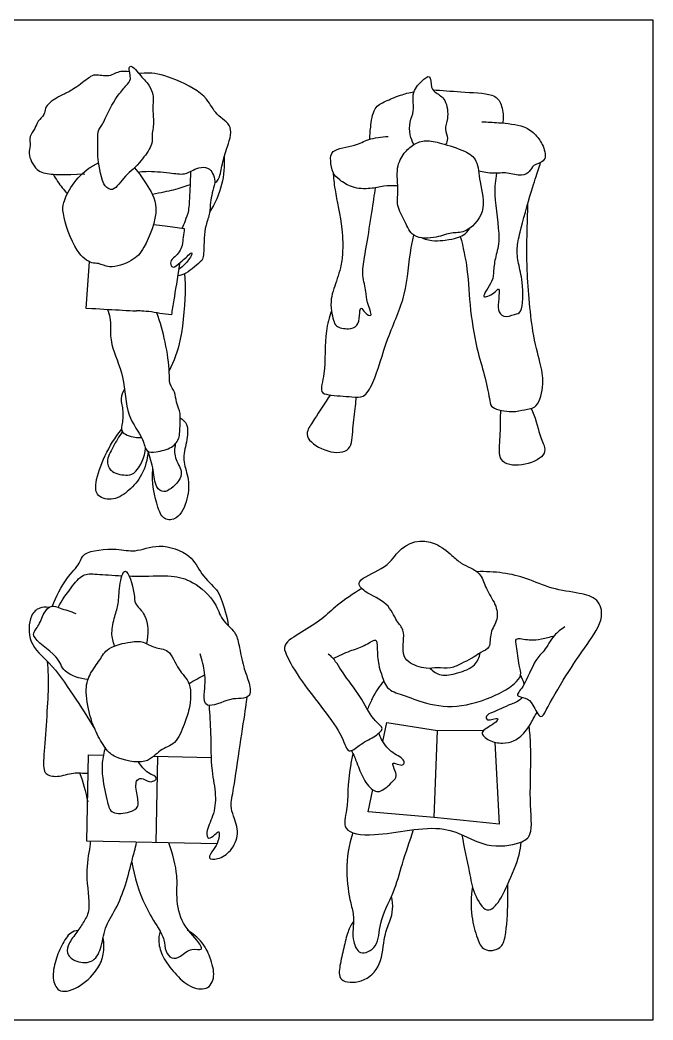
# Model space of a CAD drawing. Header units: millimetres. Extents: x 1029 to 1042.4, y 847.5 to 858.9.
# Drawn here: x 1040.973 to 1042.381, y 856.684 to 858.909 of the extents above; entities that cross this region are included whole.
import ezdxf

# ---------------------------------------------------------------- set-up
doc = ezdxf.new("R2010")
doc.units = ezdxf.units.MM
doc.layers.add('AG-PEOPLE', color=7, linetype='Continuous', true_color=0x66ccff)
doc.layers.add('X-VPRT', color=6, linetype='Continuous', true_color=0xff00ff)

msp = doc.modelspace()

# ---------------------------------------------------------------- linework, layer by layer
at = {"layer": 'AG-PEOPLE'}
for p, q in [((1041.1266, 858.3717), (1041.1193, 858.2686)), ((1041.1193, 858.2686), (1041.1327, 858.2677)), ((1041.3096, 858.2536), (1041.2897, 858.2555))]:
    msp.add_line(p, q, dxfattribs=at)
for points in [[(1041.7799, 857.304), (1041.7888, 857.3464), (1041.9019, 857.3285), (1042.0044, 857.3291)], [(1041.8942, 857.1352), (1041.9019, 857.3285)], [(1042.0293, 857.3023), (1042.0385, 857.1199), (1041.8942, 857.1352), (1041.747, 857.1477), (1041.7574, 857.197)], [(1041.4111, 857.0763), (1041.1217, 857.0821), (1041.1256, 857.2742), (1041.1582, 857.2735)], [(1041.2703, 857.2712), (1041.3981, 857.2686)], [(1041.2756, 857.079), (1041.2795, 857.271)]]:
    msp.add_lwpolyline(points, dxfattribs=at)
for points, knots in [([(1041.2325, 858.7958), (1041.2285, 858.8004), (1041.2206, 858.8088), (1041.2131, 858.8034), (1041.2183, 858.7884), (1041.2188, 858.7787), (1041.2176, 858.7734), (1041.2077, 858.7614), (1041.1873, 858.7393), (1041.1669, 858.7027), (1041.1595, 858.683), (1041.1586, 858.6812), (1041.153, 858.6716), (1041.1439, 858.6628), (1041.1472, 858.6293), (1041.1443, 858.6061), (1041.1519, 858.5644), (1041.159, 858.5449), (1041.1624, 858.539), (1041.1747, 858.5274), (1041.1898, 858.5395), (1041.21, 858.5674), (1041.2321, 858.5809), (1041.269, 858.6324), (1041.2668, 858.6443), (1041.2663, 858.6528), (1041.2672, 858.6577), (1041.2689, 858.6678), (1041.2712, 858.6885), (1041.2662, 858.7132), (1041.2725, 858.7416), (1041.2605, 858.7636), (1041.2509, 858.7748), (1041.2446, 858.781), (1041.2365, 858.7911), (1041.2325, 858.7958)], [0, 0, 0, 0, 0.149783, 0.299566, 0.536826, 0.536826, 0.536826, 0.764172, 1.054836, 1.471982, 1.471982, 1.471982, 1.519123, 1.747559, 2.025292, 2.282152, 2.685685, 2.685685, 2.685685, 2.92305, 3.123701, 3.340736, 3.867141, 4.209083, 4.611053, 4.809959, 4.809959, 4.809959, 5.092768, 5.346551, 5.65366, 5.814704, 5.814704, 5.964487, 6.11427, 6.11427, 6.11427, 6.11427]), ([(1041.2166, 858.7941), (1041.2098, 858.7951), (1041.1911, 858.7968), (1041.173, 858.7806), (1041.1395, 858.7899), (1041.1262, 858.7813), (1041.095, 858.7566), (1041.0699, 858.744), (1041.0567, 858.7382), (1041.039, 858.7259), (1041.0281, 858.7134), (1041.0284, 858.6983), (1041.0116, 858.6848), (1041.007, 858.6676), (1040.9925, 858.6511), (1040.9972, 858.6291), (1040.9891, 858.6125), (1041.008, 858.5709), (1041.0414, 858.5662), (1041.0679, 858.5649), (1041.1168, 858.5672)], [3.818287, 3.818287, 3.818287, 3.818287, 3.97581, 4.255557, 4.545829, 4.752331, 5.078126, 5.367514, 5.701239, 5.948568, 6.152598, 6.348361, 6.583094, 6.805607, 7.044643, 7.281526, 7.503043, 7.834581, 8.136287, 8.453986, 8.453986, 8.453986, 8.453986]), ([(1041.4065, 858.547), (1041.4094, 858.5487), (1041.4172, 858.5571), (1041.422, 858.5866), (1041.4309, 858.621), (1041.4518, 858.6746), (1041.4059, 858.6978), (1041.3917, 858.7391), (1041.3244, 858.7786), (1041.2609, 858.7945), (1041.2465, 858.7902), (1041.2365, 858.791)], [0.68324, 0.68324, 0.68324, 0.68324, 0.80835, 1.104918, 1.435936, 1.806107, 2.144483, 2.494179, 2.98887, 3.401057, 3.653059, 3.653059, 3.653059, 3.653059]), ([(1041.8487, 858.6322), (1041.8452, 858.6391), (1041.8399, 858.6537), (1041.8383, 858.6835), (1041.8512, 858.7061), (1041.8447, 858.7427), (1041.8541, 858.7609), (1041.8652, 858.7722), (1041.8876, 858.7929), (1041.8857, 858.7569), (1041.8985, 858.7469), (1041.9226, 858.7333), (1041.9265, 858.6895), (1041.9154, 858.6674), (1041.9264, 858.646), (1041.9218, 858.6364), (1041.9197, 858.6321)], [0, 0, 0, 0, 0.266933, 0.560076, 0.840746, 1.169603, 1.409425, 1.643605, 1.884552, 2.155541, 2.37866, 2.656316, 3.008478, 3.280987, 3.534069, 3.743037, 3.743037, 3.743037, 3.743037]), ([(1041.7507, 858.6441), (1041.7509, 858.6531), (1041.7529, 858.67), (1041.758, 858.7156), (1041.787, 858.729), (1041.8134, 858.7412), (1041.8385, 858.7478), (1041.8493, 858.7498)], [0, 0, 0, 0, 0.287167, 0.645229, 0.940853, 1.272505, 1.49689, 1.49689, 1.49689, 1.49689]), ([(1041.8913, 858.7538), (1041.9113, 858.7536), (1041.9545, 858.7481), (1042.0231, 858.7474), (1042.044, 858.7271), (1042.0488, 858.6936), (1042.0473, 858.6848), (1042.0466, 858.6803)], [1.780028, 1.780028, 1.780028, 1.780028, 2.178784, 2.639668, 2.920406, 3.230361, 3.433178, 3.433178, 3.433178, 3.433178]), ([(1042.0004, 858.6826), (1042.013, 858.6827), (1042.0371, 858.6814), (1042.0947, 858.6759), (1042.1204, 858.6546), (1042.1377, 858.6309), (1042.1462, 858.5934), (1042.1133, 858.5886), (1042.1075, 858.5712), (1042.088, 858.56), (1042.0564, 858.5719), (1042.026, 858.5663), (1042.0037, 858.5709), (1041.9929, 858.5735)], [0, 0, 0, 0, 0.339374, 0.752461, 1.065158, 1.368516, 1.673486, 1.952433, 2.178381, 2.421107, 2.733567, 3.041243, 3.360054, 3.360054, 3.360054, 3.360054]), ([(1041.8131, 858.5405), (1041.8028, 858.5409), (1041.7816, 858.541), (1041.7522, 858.5327), (1041.7115, 858.5348), (1041.6843, 858.5526), (1041.6667, 858.5688), (1041.6635, 858.5959), (1041.6639, 858.623), (1041.7203, 858.6287), (1041.7466, 858.6455), (1041.7772, 858.6496), (1041.7917, 858.6502)], [0, 0, 0, 0, 0.307412, 0.613692, 0.961659, 1.273855, 1.536769, 1.820409, 2.075306, 2.463857, 2.785261, 3.15041, 3.15041, 3.15041, 3.15041]), ([(1041.8487, 858.6322), (1041.8406, 858.6273), (1041.8262, 858.6136), (1041.8079, 858.5808), (1041.816, 858.5285), (1041.8091, 858.4962), (1041.83, 858.4614), (1041.8445, 858.4222), (1041.9003, 858.4234), (1041.9322, 858.4383), (1041.9643, 858.4333), (1042.014, 858.4827), (1041.9938, 858.5479), (1041.9925, 858.5979), (1041.9626, 858.62), (1041.9104, 858.6348), (1041.8767, 858.644), (1041.8568, 858.637), (1041.8487, 858.6322)], [0, 0, 0, 0, 0.294391, 0.626263, 1.022309, 1.335664, 1.679767, 2.018387, 2.405111, 2.733065, 3.032354, 3.455642, 3.90401, 4.283626, 4.602037, 5.010252, 5.336419, 5.630989, 5.630989, 5.630989, 5.630989]), ([(1041.427, 858.605), (1041.4281, 858.5845), (1041.4249, 858.5428), (1041.4067, 858.5009), (1041.3947, 858.482)], [0, 0, 0, 0, 0.4135383, 0.8457336, 0.8457336, 0.8457336, 0.8457336]), ([(1041.2278, 858.5808), (1041.2384, 858.5683), (1041.2549, 858.5429), (1041.2881, 858.4917), (1041.2509, 858.4019), (1041.2255, 858.3728), (1041.1727, 858.3545), (1041.1482, 858.3695), (1041.1302, 858.3666), (1041.0929, 858.3949), (1041.0663, 858.4788), (1041.0688, 858.5029), (1041.0864, 858.5433), (1041.124, 858.5807), (1041.1389, 858.5868), (1041.1477, 858.5919)], [0.040756, 0.040756, 0.040756, 0.040756, 0.341981, 0.730935, 1.218983, 1.542664, 1.890548, 2.137192, 2.326475, 2.648584, 3.122367, 3.376923, 3.711793, 4.078294, 4.307364, 4.307364, 4.307364, 4.307364]), ([(1041.2355, 858.5712), (1041.2411, 858.572), (1041.2598, 858.5739), (1041.306, 858.57), (1041.3292, 858.5659), (1041.3459, 858.5683), (1041.3574, 858.5766), (1041.3752, 858.5826), (1041.3978, 858.5815), (1041.4066, 858.5579), (1041.4065, 858.547)], [-0.886069, -0.886069, -0.886069, -0.886069, -0.715065, -0.326453, 0, 0, 0.246716, 0.480131, 0.717249, 1.025784, 1.025784, 1.025784, 1.025784]), ([(1042.0331, 858.5685), (1042.0308, 858.5524), (1042.0247, 858.5218), (1042.0434, 858.4232), (1042.0308, 858.3853), (1042.0252, 858.3512), (1042.0273, 858.3296), (1041.9917, 858.2852), (1042.0283, 858.3002), (1042.04, 858.3184), (1042.0379, 858.2861), (1042.0344, 858.2656), (1042.0477, 858.2451), (1042.0731, 858.2551), (1042.0925, 858.2577), (1042.0925, 858.3291), (1042.0811, 858.3654), (1042.0772, 858.4035), (1042.0854, 858.4381), (1042.1091, 858.5281), (1042.1253, 858.5736), (1042.1292, 858.5866), (1042.131, 858.5924)], [0, 0, 0, 0, 0.385581, 0.928945, 1.284072, 1.592557, 1.867317, 2.203946, 2.46879, 2.673523, 2.932839, 3.203463, 3.441721, 3.712114, 3.930448, 4.371134, 4.732852, 5.056315, 5.390069, 5.927217, 6.312842, 6.547627, 6.547627, 6.547627, 6.547627]), ([(1041.0467, 858.5663), (1041.0525, 858.5557), (1041.064, 858.539), (1041.0736, 858.5281), (1041.0782, 858.5228)], [0, 0, 0, 0, 0.3170818, 0.4814423, 0.4814423, 0.4814423, 0.4814423]), ([(1041.352, 858.5723), (1041.3515, 858.5446), (1041.3497, 858.5215), (1041.3493, 858.4859), (1041.3401, 858.4627), (1041.3359, 858.4514), (1041.3336, 858.4461)], [0, 0, 0, 0, 0.314466, 0.628065, 0.888562, 1.109351, 1.109351, 1.109351, 1.109351]), ([(1041.6692, 858.5703), (1041.6705, 858.5575), (1041.6721, 858.5321), (1041.6918, 858.4454), (1041.6908, 858.3914), (1041.6874, 858.3586), (1041.671, 858.3121), (1041.6643, 858.29), (1041.6642, 858.2619), (1041.6704, 858.2419), (1041.6746, 858.226), (1041.7036, 858.2202), (1041.7254, 858.2278), (1041.7278, 858.2498), (1041.73, 858.2754), (1041.7395, 858.2563), (1041.7603, 858.2462), (1041.7427, 858.2835), (1041.7439, 858.3046), (1041.7327, 858.3423), (1041.7395, 858.383), (1041.7499, 858.4439), (1041.7601, 858.5103), (1041.7623, 858.5279), (1041.7634, 858.5363)], [0, 0, 0, 0, 0.343316, 0.86218, 1.269507, 1.587776, 1.969623, 2.240785, 2.52732, 2.781222, 2.989799, 3.276335, 3.525122, 3.787108, 4.012659, 4.221946, 4.421606, 4.71952, 4.994281, 5.327376, 5.680624, 6.124025, 6.57421, 6.853946, 6.853946, 6.853946, 6.853946]), ([(1041.3511, 858.5426), (1041.3389, 858.5382), (1041.3168, 858.5312), (1041.286, 858.525), (1041.2673, 858.5214)], [0.0013291, 0.0013291, 0.0013291, 0.0013291, 0.3299693, 0.6387628, 0.6387628, 0.6387628, 0.6387628]), ([(1041.4065, 858.547), (1041.4021, 858.5329), (1041.3952, 858.504), (1041.3962, 858.4808), (1041.3853, 858.4519), (1041.3821, 858.4252), (1041.382, 858.3871), (1041.3786, 858.3738), (1041.3603, 858.3598), (1041.3427, 858.3451), (1041.3299, 858.3415), (1041.3236, 858.3403)], [0, 0, 0, 0, 0.350623, 0.606386, 0.889631, 1.173145, 1.493861, 1.684502, 1.930583, 2.185936, 2.416402, 2.416402, 2.416402, 2.416402]), ([(1041.9523, 858.4276), (1041.9586, 858.4038), (1041.9703, 858.3512), (1041.9724, 858.2648), (1041.9902, 858.1698), (1042.0078, 858.1164), (1042.0178, 858.0631), (1042.0208, 858.0444), (1042.0688, 858.0349), (1042.0941, 858.0433), (1042.1268, 858.0454), (1042.1396, 858.1022), (1042.1296, 858.15), (1042.1102, 858.2177), (1042.0991, 858.3631), (1042.1001, 858.4161), (1042.1027, 858.5022)], [0.066992, 0.066992, 0.066992, 0.066992, 0.508943, 1.039022, 1.578035, 2.003573, 2.399625, 2.621043, 2.98475, 3.281226, 3.566785, 3.959782, 4.345607, 4.811581, 5.474673, 5.977332, 5.977332, 5.977332, 5.977332]), ([(1041.2697, 858.4543), (1041.2785, 858.4535), (1041.3017, 858.451), (1041.3243, 858.4477), (1041.3384, 858.4452)], [0.1389252, 0.1389252, 0.1389252, 0.1389252, 0.3492765, 0.6943053, 0.6943053, 0.6943053, 0.6943053]), ([(1041.6655, 858.2622), (1041.6605, 858.2476), (1041.6494, 858.2088), (1041.6541, 858.1269), (1041.6382, 858.0807), (1041.6611, 858.0741), (1041.7111, 858.0714), (1041.7383, 858.0682), (1041.7632, 858.1058), (1041.7889, 858.2051), (1041.8344, 858.2962), (1041.838, 858.3811), (1041.8469, 858.4216), (1041.8492, 858.4305)], [1.16229, 1.16229, 1.16229, 1.16229, 1.463968, 2.000682, 2.351227, 2.5791, 2.97574, 3.250666, 3.589981, 4.151018, 4.71765, 5.282677, 5.44599, 5.44599, 5.44599, 5.44599]), ([(1041.3335, 858.4081), (1041.3322, 858.403), (1041.328, 858.393), (1041.3177, 858.3826), (1041.3054, 858.3731), (1041.3099, 858.3594), (1041.3174, 858.3588), (1041.3342, 858.3748), (1041.3441, 858.382), (1041.3531, 858.393), (1041.3575, 858.3875), (1041.34, 858.3653), (1041.3312, 858.358), (1041.3257, 858.3542)], [0, 0, 0, 0, 0.209155, 0.412557, 0.611779, 0.788273, 0.912281, 1.160159, 1.362997, 1.541033, 1.631377, 1.898727, 2.134472, 2.134472, 2.134472, 2.134472]), ([(1041.3279, 858.3688), (1041.3226, 858.3329), (1041.3152, 858.2878), (1041.3114, 858.2647), (1041.3096, 858.2536)], [0.4375455, 0.4375455, 0.4375455, 0.4375455, 0.9204684, 1.2488817, 1.2488817, 1.2488817, 1.2488817]), ([(1041.3387, 858.3449), (1041.3396, 858.3339), (1041.342, 858.3125), (1041.3339, 858.194), (1041.3152, 858.1516), (1041.3049, 858.129)], [0, 0, 0, 0, 0.302056, 0.862775, 1.318055, 1.318055, 1.318055, 1.318055]), ([(1041.1327, 858.2677), (1041.1553, 858.2664), (1041.2007, 858.2639), (1041.2213, 858.2627), (1041.2317, 858.2621)], [0, 0, 0, 0, 0.4350006, 0.7286373, 0.7286373, 0.7286373, 0.7286373]), ([(1041.167, 858.2658), (1041.1697, 858.2599), (1041.1742, 858.2471), (1041.1746, 858.223), (1041.1733, 858.1843), (1041.2086, 858.1148), (1041.2057, 858.03), (1041.2483, 857.9806), (1041.2518, 857.9468), (1041.277, 857.9484), (1041.3123, 857.9558), (1041.3299, 857.9804), (1041.328, 858.0131), (1041.3313, 858.0339), (1041.3194, 858.0586), (1041.319, 858.0818), (1041.3036, 858.0996), (1041.3069, 858.1276), (1041.2967, 858.1954), (1041.285, 858.2367), (1041.2774, 858.258)], [0, 0, 0, 0, 0.232692, 0.486304, 0.807106, 1.268479, 1.753411, 2.1702, 2.44479, 2.680736, 2.996122, 3.273715, 3.569259, 3.810731, 4.080186, 4.331993, 4.571664, 4.842316, 5.275654, 5.709394, 5.709394, 5.709394, 5.709394]), ([(1041.2897, 858.2555), (1041.2748, 858.2591), (1041.2441, 858.2624), (1041.2358, 858.2622), (1041.2317, 858.2621)], [0, 0, 0, 0, 0.3577793, 0.5440055, 0.5440055, 0.5440055, 0.5440055]), ([(1041.2055, 858.0879), (1041.2016, 858.0816), (1041.1941, 858.0669), (1041.2043, 858.039), (1041.1997, 858.0087), (1041.1961, 857.9888), (1041.233, 857.9792), (1041.2395, 857.9803), (1041.2431, 857.9807)], [0, 0, 0, 0, 0.248581, 0.530976, 0.823928, 1.035297, 1.336327, 1.510478, 1.510478, 1.510478, 1.510478]), ([(1041.6634, 858.0751), (1041.6509, 858.0578), (1041.6293, 858.0229), (1041.6116, 857.9976), (1041.6102, 857.9749), (1041.6563, 857.9447), (1041.7122, 857.9466), (1041.7122, 858.0009), (1041.7193, 858.0442), (1041.7204, 858.0639), (1041.7207, 858.0703)], [0.017658, 0.017658, 0.017658, 0.017658, 0.43424, 0.728031, 0.944958, 1.337744, 1.713271, 2.065605, 2.441497, 2.625212, 2.625212, 2.625212, 2.625212]), ([(1042.1099, 858.0453), (1042.1187, 858.0269), (1042.1276, 857.9864), (1042.1412, 857.9596), (1042.1394, 857.9369), (1042.0895, 857.9135), (1042.0344, 857.9233), (1042.0421, 857.9771), (1042.0412, 858.0182), (1042.0424, 858.0365), (1042.0428, 858.0409)], [0.042365, 0.042365, 0.042365, 0.042365, 0.43424, 0.728031, 0.944958, 1.337744, 1.713271, 2.065605, 2.441497, 2.56813, 2.56813, 2.56813, 2.56813]), ([(1041.3295, 858.0244), (1041.3352, 858.0204), (1041.3484, 858.0106), (1041.3439, 857.969), (1041.3329, 857.9305), (1041.349, 857.8925), (1041.3482, 857.8443), (1041.3261, 857.797), (1041.2914, 857.796), (1041.2774, 857.8269), (1041.2644, 857.8821), (1041.2687, 857.9103)], [0, 0, 0, 0, 0.239229, 0.567513, 0.901866, 1.230736, 1.599354, 1.964324, 2.229589, 2.517978, 3.005771, 3.005771, 3.005771, 3.005771]), ([(1041.2576, 857.9499), (1041.2565, 857.9319), (1041.2468, 857.8961), (1041.2167, 857.8627), (1041.1835, 857.8389), (1041.1416, 857.8472), (1041.1394, 857.8832), (1041.1609, 857.9427), (1041.1843, 857.9807), (1041.1986, 857.9987)], [0, 0, 0, 0, 0.386948, 0.738807, 1.070535, 1.378285, 1.66301, 2.081682, 2.519187, 2.519187, 2.519187, 2.519187]), ([(1041.2005, 857.9933), (1041.1927, 857.9827), (1041.1807, 857.9606), (1041.1623, 857.9271), (1041.1759, 857.9011), (1041.2131, 857.8946), (1041.2331, 857.9022), (1041.2521, 857.9381), (1041.2521, 857.9566)], [0, 0, 0, 0, 0.331043, 0.645413, 0.904325, 1.212635, 1.45098, 1.844182, 1.844182, 1.844182, 1.844182]), ([(1041.3182, 857.9661), (1041.3167, 857.956), (1041.3146, 857.9351), (1041.336, 857.9058), (1041.3267, 857.8827), (1041.3098, 857.8672), (1041.2925, 857.8565), (1041.2726, 857.87), (1041.2709, 857.9098), (1041.2618, 857.936), (1041.2576, 857.9499)], [0, 0, 0, 0, 0.290961, 0.594899, 0.840922, 1.095315, 1.318725, 1.545432, 1.870753, 2.218006, 2.218006, 2.218006, 2.218006]), ([(1041.8114, 857.5724), (1041.8165, 857.5646), (1041.8279, 857.5536), (1041.8256, 857.5263), (1041.824, 857.4996), (1041.8351, 857.4779), (1041.8768, 857.4638), (1041.9006, 857.47), (1041.9314, 857.4648), (1041.9544, 857.4783), (1041.9771, 857.4876), (1041.9971, 857.5028), (1042.021, 857.5121), (1042.0163, 857.5476), (1042.0383, 857.5749), (1042.0317, 857.611), (1042.0085, 857.6429), (1042.0002, 857.6762), (1041.9754, 857.6909), (1041.9529, 857.7003), (1041.9317, 857.7206), (1041.8814, 857.7609), (1041.8197, 857.7445), (1041.7916, 857.6905), (1041.7144, 857.6623), (1041.7434, 857.6322), (1041.7927, 857.6148), (1041.8045, 857.5832), (1041.8114, 857.5724)], [1.143614, 1.143614, 1.143614, 1.143614, 1.410727, 1.672117, 1.938729, 2.184336, 2.515988, 2.777378, 3.058048, 3.322233, 3.579154, 3.841055, 4.083032, 4.371445, 4.671117, 4.971425, 5.299162, 5.597019, 5.866247, 6.116725, 6.398833, 6.814657, 7.722972, 8.128161, 8.453223, 8.711039, 9.113044, 9.481439, 9.481439, 9.481439, 9.481439]), ([(1041.0449, 857.6053), (1041.0534, 857.6267), (1041.073, 857.6668), (1041.1075, 857.6987), (1041.1108, 857.728), (1041.1898, 857.7355), (1041.2281, 857.7231), (1041.2819, 857.7474), (1041.3553, 857.722), (1041.3731, 857.6767), (1041.412, 857.6423), (1041.4202, 857.6215), (1041.4338, 857.5821), (1041.4361, 857.5618)], [0, 0, 0, 0, 0.431221, 0.777023, 1.027429, 1.463361, 1.800916, 2.184348, 2.619107, 2.980575, 3.340335, 3.590156, 3.996508, 3.996508, 3.996508, 3.996508]), ([(1041.0578, 857.6026), (1041.0658, 857.6181), (1041.0854, 857.6451), (1041.1117, 857.6786), (1041.1401, 857.6765), (1041.1792, 857.674), (1041.1998, 857.6731)], [0, 0, 0, 0, 0.375857, 0.696, 0.987608, 1.293042, 1.293042, 1.293042, 1.293042]), ([(1041.1832, 857.5166), (1041.1798, 857.5259), (1041.1747, 857.5457), (1041.1831, 857.5825), (1041.1935, 857.6119), (1041.1921, 857.6459), (1041.2071, 857.7067), (1041.2297, 857.6319), (1041.2259, 857.6098), (1041.2575, 857.5861), (1041.259, 857.5422), (1041.2539, 857.5221)], [0, 0, 0, 0, 0.282972, 0.598142, 0.88401, 1.209318, 1.517103, 1.890552, 2.149086, 2.447155, 2.856548, 2.856548, 2.856548, 2.856548]), ([(1041.2156, 857.6725), (1041.224, 857.6723), (1041.2611, 857.6716), (1041.3084, 857.6752), (1041.3589, 857.6623), (1041.4105, 857.6149), (1041.4189, 857.5743), (1041.4535, 857.5488), (1041.4603, 857.5181), (1041.4695, 857.4691), (1041.4812, 857.4411), (1041.4897, 857.4041), (1041.4629, 857.3985), (1041.4407, 857.4013), (1041.3833, 857.3727), (1041.3818, 857.41), (1041.3856, 857.4349), (1041.384, 857.4581), (1041.3783, 857.4857), (1041.3735, 857.499)], [1.370793, 1.370793, 1.370793, 1.370793, 1.495659, 1.927333, 2.295785, 2.718191, 3.048993, 3.371406, 3.661139, 4.023174, 4.324953, 4.61307, 4.843587, 5.108255, 5.478953, 5.733714, 6.001573, 6.251028, 6.588869, 6.588869, 6.588869, 6.588869]), ([(1042.1849, 857.559), (1042.1763, 857.5535), (1042.1594, 857.542), (1042.1396, 857.504), (1042.1173, 857.487), (1042.0965, 857.4278), (1042.0715, 857.404), (1042.1001, 857.4026), (1042.114, 857.3879), (1042.131, 857.3499), (1042.146, 857.3796), (1042.1877, 857.4542), (1042.2327, 857.5169), (1042.2739, 857.5781), (1042.26, 857.623), (1042.2156, 857.6355), (1042.1554, 857.6422), (1042.1012, 857.668), (1042.0474, 857.6805), (1042.0084, 857.6827), (1041.989, 857.6818)], [0, 0, 0, 0, 0.287259, 0.616315, 0.895458, 1.311985, 1.562274, 1.782083, 2.032373, 2.320848, 2.548346, 3.03516, 3.511082, 3.943372, 4.260976, 4.597976, 5.005158, 5.406637, 5.791407, 6.18718, 6.18718, 6.18718, 6.18718]), ([(1041.7332, 857.6443), (1041.7143, 857.633), (1041.6776, 857.6081), (1041.6454, 857.5761), (1041.6014, 857.548), (1041.5555, 857.5217), (1041.5667, 857.4928), (1041.5987, 857.4334), (1041.6918, 857.3252), (1041.7009, 857.2731), (1041.7289, 857.2987), (1041.7583, 857.3122), (1041.7867, 857.3337), (1041.7583, 857.3497), (1041.7344, 857.4), (1041.6962, 857.4481), (1041.6712, 857.4894), (1041.6624, 857.4957), (1041.6586, 857.4988)], [0.01319, 0.01319, 0.01319, 0.01319, 0.427489, 0.778955, 1.162081, 1.515558, 1.760545, 2.193684, 2.828556, 3.141237, 3.402719, 3.72264, 3.986127, 4.231538, 4.621726, 5.042624, 5.394015, 5.593607, 5.593607, 5.593607, 5.593607]), ([(1041.0371, 857.6021), (1041.0304, 857.6034), (1041.0153, 857.603), (1040.9928, 857.5846), (1040.9896, 857.5195), (1041.0418, 857.4804), (1041.0917, 857.4066), (1041.1241, 857.3575), (1041.1393, 857.3316)], [0, 0, 0, 0, 0.234976, 0.497638, 0.887385, 1.297747, 1.78671, 2.27968, 2.27968, 2.27968, 2.27968]), ([(1041.1242, 857.4423), (1041.1062, 857.4433), (1041.0659, 857.4571), (1041.0612, 857.4953), (1040.9898, 857.5369), (1041.0159, 857.56), (1041.0238, 857.5899), (1041.0428, 857.6095), (1041.0628, 857.5997), (1041.0858, 857.5938), (1041.0971, 857.589)], [0, 0, 0, 0, 0.38252, 0.701578, 1.128643, 1.376718, 1.672623, 1.920174, 2.148342, 2.463625, 2.463625, 2.463625, 2.463625]), ([(1041.6695, 857.4889), (1041.6819, 857.4948), (1041.7071, 857.507), (1041.7364, 857.5139), (1041.767, 857.5371), (1041.7673, 857.5107), (1041.7693, 857.4743), (1041.7772, 857.4554), (1041.7868, 857.4185), (1041.8252, 857.4083), (1041.8778, 857.3861), (1041.9547, 857.3765), (1042.0384, 857.4084), (1042.0718, 857.4304), (1042.0903, 857.4511), (1042.0819, 857.4745), (1042.0791, 857.5136), (1042.0714, 857.5377), (1042.108, 857.5277), (1042.1324, 857.5324), (1042.1521, 857.5365), (1042.1612, 857.5396)], [0, 0, 0, 0, 0.333007, 0.633099, 0.907002, 1.119584, 1.439383, 1.681389, 1.98185, 2.294392, 2.686137, 3.144812, 3.632792, 3.961989, 4.211477, 4.460578, 4.79679, 5.005188, 5.282156, 5.554536, 5.834424, 5.834424, 5.834424, 5.834424]), ([(1041.1704, 857.5102), (1041.1607, 857.5036), (1041.1512, 857.4855), (1041.1277, 857.4554), (1041.1162, 857.4202), (1041.1273, 857.3616), (1041.1425, 857.3214), (1041.1651, 857.2846), (1041.1832, 857.2675), (1041.2553, 857.2491), (1041.2827, 857.2878), (1041.3207, 857.2969), (1041.3386, 857.3436), (1041.3508, 857.3755), (1041.3564, 857.4361), (1041.3231, 857.4616), (1041.307, 857.5112), (1041.2721, 857.5106), (1041.2473, 857.5278), (1041.2187, 857.5268), (1041.1827, 857.5184), (1041.1704, 857.5102)], [0, 0, 0, 0, 0.292497, 0.60744, 0.920061, 1.315015, 1.665311, 1.994163, 2.258111, 2.67885, 3.016207, 3.326365, 3.675834, 3.993021, 4.376186, 4.707306, 5.059867, 5.344399, 5.619855, 5.897695, 6.266906, 6.266906, 6.266906, 6.266906]), ([(1041.8856, 857.4669), (1041.8922, 857.4604), (1041.9091, 857.4476), (1041.9467, 857.4556), (1041.987, 857.4705), (1041.9945, 857.4916), (1041.9966, 857.5012)], [0, 0, 0, 0, 0.274087, 0.590795, 0.924882, 1.207531, 1.207531, 1.207531, 1.207531]), ([(1041.0336, 857.4828), (1041.0348, 857.4606), (1041.0383, 857.4203), (1041.0246, 857.2712), (1041.0248, 857.23), (1041.0577, 857.2237), (1041.0915, 857.2367), (1041.1124, 857.2336), (1041.1247, 857.2333)], [0, 0, 0, 0, 0.426932, 1.065829, 1.374914, 1.641747, 1.957037, 2.249155, 2.249155, 2.249155, 2.249155]), ([(1041.3488, 857.4329), (1041.3546, 857.4363), (1041.3664, 857.4431), (1041.3781, 857.4497), (1041.384, 857.453)], [0, 0, 0, 0, 0.2344284, 0.46755, 0.46755, 0.46755, 0.46755]), ([(1041.7819, 857.4394), (1041.7725, 857.4265), (1041.7627, 857.4144), (1041.7494, 857.3846), (1041.7457, 857.3758)], [0, 0, 0, 0, 0.3587094, 0.4877059, 0.4877059, 0.4877059, 0.4877059]), ([(1041.3935, 857.3843), (1041.3947, 857.3635), (1041.3978, 857.3228), (1041.3971, 857.2399), (1041.4102, 857.1865), (1041.4047, 857.139), (1041.3854, 857.1053), (1041.3911, 857.0841), (1041.4062, 857.0963), (1041.4183, 857.1092), (1041.414, 857.0789), (1041.4049, 857.0656), (1041.3865, 857.0416), (1041.4161, 857.0414), (1041.4436, 857.0595), (1041.462, 857.0992), (1041.4482, 857.1382), (1041.4399, 857.1608), (1041.4498, 857.2039), (1041.4613, 857.2945), (1041.4754, 857.3783), (1041.4771, 857.3952), (1041.478, 857.403)], [0, 0, 0, 0, 0.410624, 0.880968, 1.267626, 1.62225, 1.945781, 2.136361, 2.342718, 2.511331, 2.747534, 2.987245, 3.222252, 3.445061, 3.746919, 4.079736, 4.405451, 4.652638, 4.983819, 5.495824, 5.971411, 6.223329, 6.223329, 6.223329, 6.223329]), ([(1042.0898, 857.4027), (1042.0833, 857.393), (1042.0635, 857.3872), (1042.0437, 857.3771), (1042.0248, 857.3693), (1042.0085, 857.3628), (1042.0105, 857.3474), (1042.0429, 857.3612), (1042.0266, 857.3402), (1041.9907, 857.3265), (1042.017, 857.3032), (1042.0462, 857.2993), (1042.0733, 857.3036), (1042.1016, 857.3279), (1042.1152, 857.357), (1042.1207, 857.3648), (1042.1231, 857.3686)], [0.030396, 0.030396, 0.030396, 0.030396, 0.256834, 0.501837, 0.742131, 0.953346, 1.099016, 1.34407, 1.539506, 1.834226, 2.082431, 2.36932, 2.63603, 2.950391, 3.242035, 3.433623, 3.433623, 3.433623, 3.433623]), ([(1041.7136, 857.277), (1041.7114, 857.2676), (1041.7006, 857.2162), (1041.7043, 857.1579), (1041.686, 857.1024), (1041.7695, 857.0888), (1041.9193, 857.1301), (1042.0039, 857.0627), (1042.0847, 857.0762), (1042.1153, 857.0958), (1042.1045, 857.179), (1042.1117, 857.2764), (1042.1068, 857.3254), (1042.1054, 857.3382)], [0.896809, 0.896809, 0.896809, 0.896809, 1.00998, 1.523086, 1.855437, 2.274012, 2.920015, 3.444119, 3.889363, 4.167781, 4.621059, 5.196685, 5.420538, 5.420538, 5.420538, 5.420538]), ([(1041.7105, 857.284), (1041.7146, 857.2751), (1041.7223, 857.2573), (1041.7286, 857.2392), (1041.7375, 857.2207), (1041.747, 857.2052), (1041.7602, 857.1939), (1041.7728, 857.1916), (1041.7857, 857.2001), (1041.7984, 857.2114), (1041.8112, 857.2239), (1041.8089, 857.2375), (1041.7975, 857.2593), (1041.8122, 857.2535), (1041.8266, 857.2494), (1041.8285, 857.2626), (1041.8173, 857.2702), (1041.8016, 857.2793), (1041.7887, 857.2904), (1041.7768, 857.3083), (1041.7728, 857.3177), (1041.7711, 857.3226)], [0, 0, 0, 0, 0.280969, 0.509864, 0.742646, 0.966069, 1.178377, 1.354693, 1.552213, 1.771839, 1.980795, 2.176587, 2.395435, 2.557382, 2.747726, 2.90007, 3.084814, 3.306983, 3.523383, 3.76127, 3.965116, 3.965116, 3.965116, 3.965116]), ([(1041.1624, 857.2904), (1041.1591, 857.2797), (1041.1547, 857.2565), (1041.1554, 857.2233), (1041.1666, 857.17), (1041.1752, 857.1406), (1041.217, 857.1453), (1041.24, 857.1582), (1041.2314, 857.1886), (1041.2288, 857.2215), (1041.2484, 857.2227), (1041.2627, 857.2104), (1041.2843, 857.2242), (1041.254, 857.2331), (1041.2426, 857.2496), (1041.2365, 857.2586)], [0, 0, 0, 0, 0.301356, 0.605746, 0.991059, 1.25391, 1.568276, 1.813832, 2.095394, 2.374481, 2.565116, 2.787822, 2.983687, 3.224279, 3.521148, 3.521148, 3.521148, 3.521148]), ([(1041.7129, 857.1012), (1041.7045, 857.074), (1041.695, 857.0196), (1041.7072, 856.9459), (1041.7166, 856.9157), (1041.7128, 856.8818), (1041.7135, 856.8603), (1041.7268, 856.8243), (1041.7733, 856.8479), (1041.7693, 856.9026), (1041.8061, 856.9681), (1041.8223, 857.0319), (1041.84, 857.0827), (1041.8484, 857.108)], [0, 0, 0, 0, 0.479309, 0.921145, 1.213192, 1.505591, 1.756938, 2.036218, 2.3469, 2.719699, 3.164938, 3.590555, 4.055352, 4.055352, 4.055352, 4.055352]), ([(1041.9559, 857.0967), (1041.9603, 857.0691), (1041.9728, 857.0143), (1041.9802, 856.9683), (1042.0086, 856.9194), (1042.0371, 856.9429), (1042.0581, 856.9845), (1042.0853, 857.0514), (1042.0865, 857.071), (1042.0874, 857.0805)], [0, 0, 0, 0, 0.475107, 0.846254, 1.190889, 1.450139, 1.818099, 2.256196, 2.534883, 2.534883, 2.534883, 2.534883]), ([(1041.1296, 857.082), (1041.1292, 857.0784), (1041.1265, 857.0566), (1041.116, 857.0106), (1041.1319, 856.9316), (1041.1158, 856.9049), (1041.1, 856.8799), (1041.0804, 856.8561), (1041.0753, 856.8329), (1041.0934, 856.8134), (1041.135, 856.8086), (1041.1555, 856.8438), (1041.1593, 856.8903), (1041.1876, 856.9317), (1041.2086, 856.9842), (1041.2226, 857.0425), (1041.2291, 857.065), (1041.2323, 857.0799)], [0.851113, 0.851113, 0.851113, 0.851113, 0.932036, 1.343097, 1.800339, 2.079986, 2.36005, 2.649144, 2.886296, 3.137089, 3.449636, 3.758406, 4.111394, 4.474721, 4.869911, 5.269881, 5.575615, 5.575615, 5.575615, 5.575615]), ([(1041.2213, 857.0359), (1041.2269, 857.0031), (1041.2466, 856.9411), (1041.2799, 856.8912), (1041.2946, 856.8641), (1041.295, 856.8375), (1041.3093, 856.8191), (1041.3322, 856.8245), (1041.3517, 856.8471), (1041.384, 856.8362), (1041.364, 856.8675), (1041.3274, 856.9022), (1041.3202, 856.9648), (1041.3246, 857.0052), (1041.313, 857.0556), (1041.3036, 857.0789)], [0, 0, 0, 0, 0.518694, 0.917822, 1.198904, 1.462091, 1.691242, 1.923651, 2.205093, 2.440861, 2.687338, 3.070045, 3.468336, 3.805414, 4.256387, 4.256387, 4.256387, 4.256387]), ([(1041.9795, 856.9807), (1041.9759, 856.9593), (1041.9751, 856.9161), (1041.9887, 856.8679), (1042.003, 856.8353), (1042.0429, 856.8405), (1042.0552, 856.8732), (1042.0589, 856.9485), (1042.0581, 856.9731), (1042.058, 856.9864)], [0, 0, 0, 0, 0.419022, 0.788701, 1.071756, 1.388856, 1.638137, 2.086944, 2.414248, 2.414248, 2.414248, 2.414248]), ([(1041.7148, 856.9044), (1041.71, 856.8969), (1041.7009, 856.881), (1041.6934, 856.8438), (1041.6841, 856.8077), (1041.6799, 856.7674), (1041.7376, 856.7657), (1041.7794, 856.8059), (1041.781, 856.8703), (1041.7964, 856.9034), (1041.8035, 856.9307), (1041.8013, 856.95), (1041.7989, 856.9592)], [0, 0, 0, 0, 0.268177, 0.585256, 0.913487, 1.201078, 1.545912, 1.92988, 2.339348, 2.651564, 2.92198, 3.198596, 3.198596, 3.198596, 3.198596]), ([(1041.1018, 856.8835), (1041.0961, 856.8826), (1041.0832, 856.8803), (1041.0643, 856.8495), (1041.0493, 856.8129), (1041.0439, 856.7739), (1041.06, 856.7407), (1041.111, 856.7581), (1041.1482, 856.7986), (1041.1598, 856.8302), (1041.16, 856.8555), (1041.1577, 856.8674)], [0, 0, 0, 0, 0.214333, 0.516261, 0.850107, 1.174646, 1.448538, 1.79855, 2.186103, 2.484017, 2.79635, 2.79635, 2.79635, 2.79635]), ([(1041.2844, 856.8823), (1041.2822, 856.8742), (1041.2796, 856.8567), (1041.2895, 856.8233), (1041.3168, 856.7883), (1041.3479, 856.757), (1041.3913, 856.7491), (1041.4085, 856.7808), (1041.3977, 856.8205), (1041.3809, 856.8581), (1041.3509, 856.882), (1041.3453, 856.8839)], [0, 0, 0, 0, 0.260497, 0.560917, 0.907766, 1.258054, 1.55453, 1.867488, 2.198005, 2.459959, 2.67879, 2.67879, 2.67879, 2.67879])]:
    msp.add_open_spline(points, degree=3, knots=knots, dxfattribs=at)
for points in [[(1041.3384, 858.4452), (1041.3368, 858.4328), (1041.3352, 858.4204), (1041.3335, 858.4081)], [(1041.8666, 858.4247), (1041.8872, 858.4163), (1041.9244, 858.42), (1041.9437, 858.4241), (1041.9645, 858.4316), (1041.9736, 858.4464)], [(1042.0945, 857.4323), (1042.0923, 857.4391), (1042.0895, 857.4457), (1042.0864, 857.4522)], [(1041.1054, 857.2342), (1041.1133, 857.2144), (1041.1193, 857.1918), (1041.1235, 857.1702)]]:
    msp.add_open_spline(points, degree=3, dxfattribs=at)
at = {"layer": 'X-VPRT'}
msp.add_lwpolyline([(1038.6725, 856.6844), (1038.6725, 858.9095), (1042.3809, 858.9095), (1042.3809, 856.6844)], close=True, dxfattribs=at)

doc.saveas('drawing.dxf')
